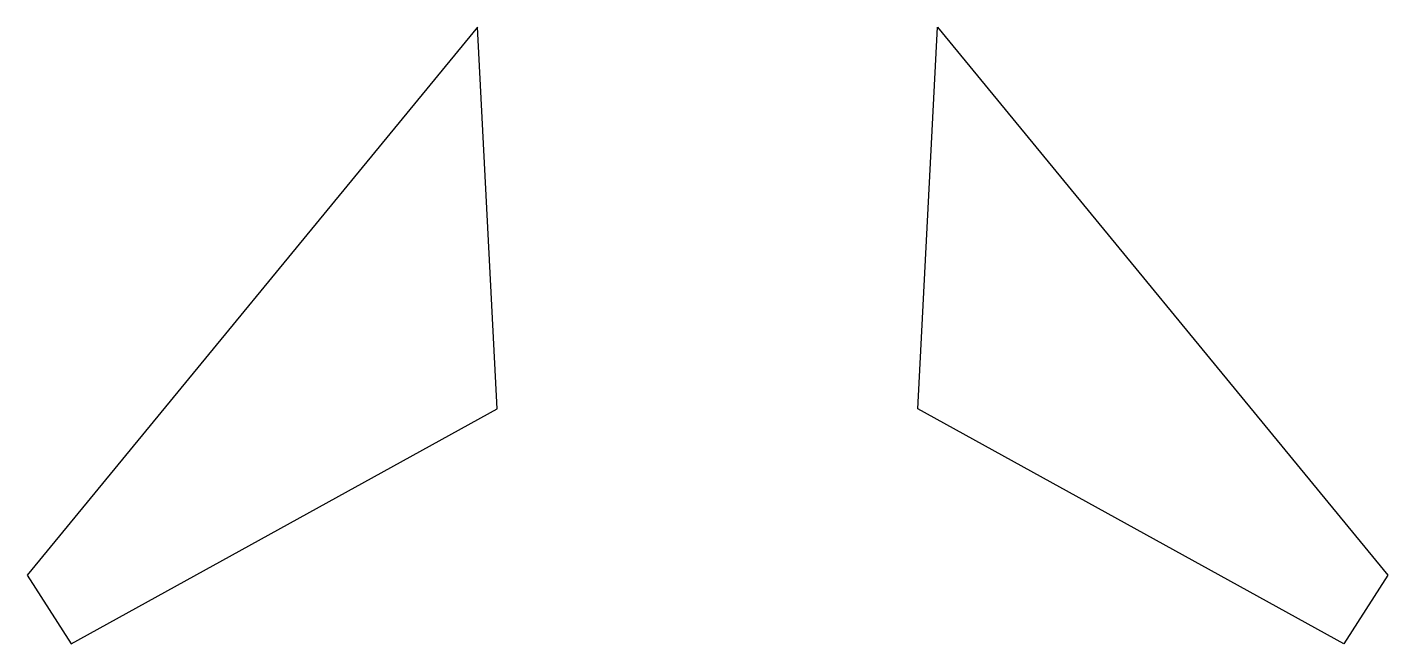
# Model space of a CAD drawing. Header units: centimetres. Extents: x -7.2 to 7.2, y -3.3 to 3.3.
import ezdxf

# ---------------------------------------------------------------- set-up
doc = ezdxf.new("R2010")
doc.units = ezdxf.units.CM
doc.header["$MEASUREMENT"] = 0
doc.layers.add('Camada 1', color=7, linetype='Continuous')

msp = doc.modelspace()

# ---------------------------------------------------------------- linework, layer by layer
at = {"layer": 'Camada 1'}
for points in [[(-2.42989, 3.25697), (-2.42989, 3.25697), (-2.22304, -0.77565), (-2.22304, -0.77565), (-2.22304, -0.77565), (-2.22304, -0.77565), (-6.72091, -3.25697), (-6.72091, -3.25697), (-6.72091, -3.25697), (-6.72091, -3.25697), (-7.18628, -2.53331), (-7.18628, -2.53331), (-7.18628, -2.53331), (-7.18628, -2.53331), (-2.42989, 3.25697), (-2.42989, 3.25697)], [(2.42989, 3.25697), (2.42989, 3.25697), (2.22302, -0.77565), (2.22302, -0.77565), (2.22302, -0.77565), (2.22302, -0.77565), (6.72091, -3.25697), (6.72091, -3.25697), (6.72091, -3.25697), (6.72091, -3.25697), (7.18628, -2.53331), (7.18628, -2.53331), (7.18628, -2.53331), (7.18628, -2.53331), (2.42989, 3.25697), (2.42989, 3.25697)]]:
    msp.add_open_spline(points, degree=3, knots=[0, 0, 0, 0, 0.2, 0.2, 0.2, 0.2, 0.4, 0.4, 0.4, 0.4, 0.6, 0.6, 0.6, 0.6, 1, 1, 1, 1], dxfattribs=at)

doc.saveas('drawing.dxf')
